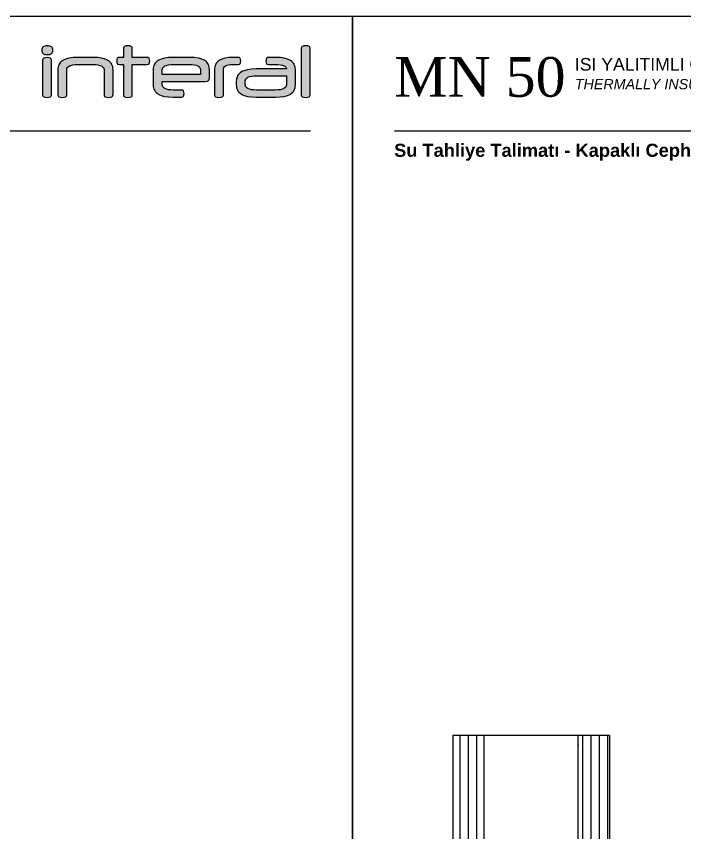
# Model space of a CAD drawing. Header units: millimetres. Extents: x 11061 to 11691, y 1937 to 2234.
# Drawn here: x 11416.6 to 11544.6, y 2077.5 to 2233.8 of the extents above; entities that cross this region are included whole.
import ezdxf

# ---------------------------------------------------------------- set-up
doc = ezdxf.new("R2010")
doc.units = ezdxf.units.MM
for name, color, linetype in [('aksesuar', 1, 'Continuous'), ('ANTET', 7, 'Continuous'), ('PROFIL', 7, 'Continuous'), ('yazı_numara_k', 11, 'Continuous')]:
    doc.layers.add(name, color=color, linetype=linetype)

# ---------------------------------------------------------------- blocks, each defined once
blk = doc.blocks.new('İnteral Logo - 2D')
at = {"layer": 'PROFIL', "ltscale": 10}
h = blk.add_hatch(color=7, dxfattribs=at)
h.paths.add_polyline_path([(2732.47, 1117.8), (2732.47, 1124.16), (2732.45, 1124.34), (2732.41, 1124.48), (2732.35, 1124.6), (2732.25, 1124.67), (2731.98, 1124.76), (2731.61, 1124.79), (2731.23, 1124.76), (2730.97, 1124.67), (2730.87, 1124.6), (2730.81, 1124.48), (2730.77, 1124.34), (2730.76, 1124.16), (2730.76, 1117.8), (2730.77, 1117.62), (2730.81, 1117.48), (2730.87, 1117.36), (2730.97, 1117.29), (2731.23, 1117.2), (2731.61, 1117.17), (2731.98, 1117.2), (2732.25, 1117.29), (2732.35, 1117.36), (2732.41, 1117.48), (2732.45, 1117.62)])
h.paths.add_polyline_path([(2732.72, 1126.21), (2732.71, 1126.41), (2732.66, 1126.58), (2732.58, 1126.73), (2732.47, 1126.84), (2732.33, 1126.93), (2732.15, 1127), (2731.92, 1127.03), (2731.66, 1127.05), (2731.4, 1127.03), (2731.17, 1127), (2730.99, 1126.93), (2730.84, 1126.84), (2730.73, 1126.73), (2730.66, 1126.58), (2730.61, 1126.41), (2730.59, 1126.21), (2730.61, 1126.01), (2730.66, 1125.84), (2730.73, 1125.69), (2730.84, 1125.58), (2730.99, 1125.49), (2731.17, 1125.42), (2731.4, 1125.39), (2731.66, 1125.37), (2731.92, 1125.39), (2732.15, 1125.42), (2732.33, 1125.49), (2732.47, 1125.58), (2732.58, 1125.69), (2732.66, 1125.84), (2732.71, 1126.01)])
for points in [[(2751.25, 1123.85), (2751.27, 1124.15), (2751.25, 1124.44), (2751.18, 1124.66), (2751.13, 1124.74), (2751.04, 1124.79), (2750.79, 1124.84), (2747.94, 1124.84), (2747.94, 1126.41), (2747.93, 1126.59), (2747.89, 1126.74), (2747.82, 1126.85), (2747.73, 1126.92), (2747.46, 1127.02), (2747.08, 1127.05), (2746.7, 1127.02), (2746.44, 1126.92), (2746.35, 1126.85), (2746.28, 1126.74), (2746.24, 1126.59), (2746.23, 1126.41), (2746.23, 1124.84), (2745.46, 1124.84), (2745.21, 1124.79), (2745.12, 1124.74), (2745.06, 1124.66), (2745, 1124.44), (2744.98, 1124.15), (2745, 1123.85), (2745.06, 1123.64), (2745.12, 1123.57), (2745.21, 1123.52), (2745.46, 1123.47), (2746.23, 1123.47), (2746.23, 1117.8), (2746.24, 1117.62), (2746.28, 1117.48), (2746.35, 1117.36), (2746.44, 1117.29), (2746.7, 1117.2), (2747.08, 1117.17), (2747.46, 1117.2), (2747.73, 1117.29), (2747.82, 1117.36), (2747.89, 1117.48), (2747.93, 1117.62), (2747.94, 1117.8), (2747.94, 1123.47), (2750.79, 1123.47), (2751.04, 1123.52), (2751.13, 1123.57), (2751.18, 1123.64)], [(2743.86, 1123.73), (2743.7, 1123.92), (2743.51, 1124.09), (2743.28, 1124.25), (2743.03, 1124.39), (2742.75, 1124.51), (2742.09, 1124.69), (2741.32, 1124.8), (2740.42, 1124.84), (2737.48, 1124.84), (2736.59, 1124.8), (2735.81, 1124.69), (2735.16, 1124.51), (2734.87, 1124.39), (2734.62, 1124.25), (2734.4, 1124.09), (2734.2, 1123.92), (2734.04, 1123.73), (2733.91, 1123.52), (2733.8, 1123.29), (2733.73, 1123.04), (2733.68, 1122.77), (2733.67, 1122.49), (2733.67, 1117.8), (2733.68, 1117.62), (2733.72, 1117.48), (2733.79, 1117.36), (2733.88, 1117.29), (2734.14, 1117.2), (2734.52, 1117.17), (2734.89, 1117.2), (2735.16, 1117.29), (2735.26, 1117.36), (2735.33, 1117.48), (2735.37, 1117.62), (2735.38, 1117.8), (2735.38, 1122.49), (2735.41, 1122.69), (2735.51, 1122.87), (2735.67, 1123.04), (2735.89, 1123.19), (2736.19, 1123.31), (2736.56, 1123.4), (2737.01, 1123.46), (2737.54, 1123.47), (2740.37, 1123.47), (2740.89, 1123.46), (2741.34, 1123.4), (2741.72, 1123.31), (2742.01, 1123.19), (2742.24, 1123.04), (2742.4, 1122.87), (2742.49, 1122.69), (2742.52, 1122.49), (2742.52, 1117.8), (2742.54, 1117.62), (2742.58, 1117.48), (2742.64, 1117.36), (2742.73, 1117.29), (2743, 1117.2), (2743.37, 1117.17), (2743.75, 1117.2), (2744.02, 1117.29), (2744.11, 1117.36), (2744.18, 1117.48), (2744.22, 1117.62), (2744.24, 1117.8), (2744.24, 1122.49), (2744.22, 1122.77), (2744.18, 1123.04), (2744.1, 1123.29), (2744, 1123.52)], [(2768.68, 1123.85), (2768.7, 1124.15), (2768.68, 1124.44), (2768.61, 1124.66), (2768.55, 1124.74), (2768.47, 1124.79), (2768.21, 1124.84), (2767.16, 1124.84), (2766.36, 1124.8), (2765.67, 1124.69), (2765.07, 1124.51), (2764.81, 1124.39), (2764.57, 1124.26), (2764.36, 1124.1), (2764.18, 1123.93), (2764.02, 1123.74), (2763.9, 1123.53), (2763.8, 1123.3), (2763.73, 1123.05), (2763.69, 1122.79), (2763.67, 1122.5), (2763.67, 1117.8), (2763.69, 1117.62), (2763.72, 1117.48), (2763.79, 1117.36), (2763.88, 1117.29), (2764.15, 1117.2), (2764.52, 1117.17), (2764.9, 1117.2), (2765.17, 1117.29), (2765.26, 1117.36), (2765.33, 1117.48), (2765.37, 1117.62), (2765.38, 1117.8), (2765.38, 1122.5), (2765.41, 1122.72), (2765.48, 1122.91), (2765.6, 1123.08), (2765.78, 1123.22), (2766.01, 1123.33), (2766.32, 1123.41), (2766.7, 1123.46), (2767.16, 1123.47), (2768.21, 1123.47), (2768.47, 1123.52), (2768.55, 1123.57), (2768.61, 1123.64)]]:
    blk.add_hatch(color=7, dxfattribs=at).paths.add_polyline_path(points)
at = {"layer": 'PROFIL', "ltscale": 10, "true_color": 0xfed100}
blk.add_hatch(color=40, dxfattribs=at).paths.add_polyline_path([(2781.99, 1117.8), (2781.99, 1126.41), (2781.98, 1126.59), (2781.94, 1126.74), (2781.87, 1126.85), (2781.78, 1126.92), (2781.51, 1127.02), (2781.13, 1127.05), (2780.75, 1127.02), (2780.49, 1126.92), (2780.4, 1126.85), (2780.33, 1126.74), (2780.29, 1126.59), (2780.28, 1126.41), (2780.28, 1117.8), (2780.29, 1117.62), (2780.33, 1117.48), (2780.4, 1117.36), (2780.49, 1117.29), (2780.75, 1117.2), (2781.13, 1117.17), (2781.51, 1117.2), (2781.78, 1117.29), (2781.87, 1117.36), (2781.94, 1117.48), (2781.98, 1117.62)])
at = {"layer": 'PROFIL', "ltscale": 10}
h = blk.add_hatch(color=7, dxfattribs=at)
h.paths.add_polyline_path([(2762, 1124.1), (2761.79, 1124.26), (2761.55, 1124.39), (2761.27, 1124.51), (2760.61, 1124.69), (2759.81, 1124.8), (2758.87, 1124.84), (2755.76, 1124.84), (2754.87, 1124.8), (2754.09, 1124.69), (2753.44, 1124.51), (2753.15, 1124.39), (2752.9, 1124.25), (2752.68, 1124.09), (2752.48, 1123.92), (2752.32, 1123.73), (2752.18, 1123.52), (2752.08, 1123.29), (2752.01, 1123.04), (2751.96, 1122.77), (2751.95, 1122.49), (2751.95, 1119.56), (2751.96, 1119.28), (2752.01, 1119.02), (2752.08, 1118.77), (2752.18, 1118.54), (2752.32, 1118.33), (2752.48, 1118.14), (2752.68, 1117.96), (2752.9, 1117.81), (2753.15, 1117.67), (2753.44, 1117.55), (2754.09, 1117.37), (2754.87, 1117.26), (2755.76, 1117.22), (2757.36, 1117.22), (2757.62, 1117.26), (2757.7, 1117.32), (2757.76, 1117.39), (2757.83, 1117.61), (2757.85, 1117.91), (2757.83, 1118.2), (2757.76, 1118.41), (2757.7, 1118.49), (2757.62, 1118.54), (2757.36, 1118.58), (2755.81, 1118.58), (2755.29, 1118.6), (2754.84, 1118.65), (2754.46, 1118.74), (2754.17, 1118.87), (2753.95, 1119.02), (2753.79, 1119.19), (2753.69, 1119.37), (2753.66, 1119.56), (2753.66, 1120.25), (2761.88, 1120.25), (2762.3, 1120.29), (2762.44, 1120.34), (2762.54, 1120.4), (2762.61, 1120.49), (2762.65, 1120.61), (2762.69, 1120.94), (2762.69, 1122.49), (2762.67, 1122.78), (2762.63, 1123.04), (2762.56, 1123.29), (2762.46, 1123.52), (2762.34, 1123.74), (2762.18, 1123.93)])
h.paths.add_polyline_path([(2753.66, 1121.59), (2753.66, 1122.49), (2753.69, 1122.69), (2753.79, 1122.87), (2753.95, 1123.04), (2754.17, 1123.19), (2754.46, 1123.31), (2754.84, 1123.4), (2755.29, 1123.46), (2755.81, 1123.47), (2758.82, 1123.47), (2759.35, 1123.46), (2759.81, 1123.41), (2760.18, 1123.33), (2760.47, 1123.22), (2760.69, 1123.08), (2760.85, 1122.91), (2760.95, 1122.71), (2760.98, 1122.49), (2760.98, 1121.59)], flags=16)
at = {"layer": 'PROFIL', "ltscale": 10, "true_color": 0xfed100}
h = blk.add_hatch(color=40, dxfattribs=at)
h.paths.add_polyline_path([(2779.15, 1119.56), (2779.15, 1122.49), (2779.13, 1122.77), (2779.09, 1123.04), (2779.01, 1123.29), (2778.91, 1123.52), (2778.78, 1123.73), (2778.61, 1123.92), (2778.42, 1124.09), (2778.19, 1124.25), (2777.94, 1124.39), (2777.66, 1124.51), (2777, 1124.69), (2776.23, 1124.8), (2775.33, 1124.84), (2774.01, 1124.84), (2773.76, 1124.79), (2773.67, 1124.74), (2773.61, 1124.67), (2773.54, 1124.45), (2773.51, 1124.15), (2773.54, 1123.85), (2773.61, 1123.64), (2773.67, 1123.57), (2773.76, 1123.52), (2774.01, 1123.47), (2775.28, 1123.47), (2775.81, 1123.46), (2776.27, 1123.42), (2776.64, 1123.35), (2776.93, 1123.25), (2777.15, 1123.13), (2777.31, 1122.99), (2777.4, 1122.82), (2777.44, 1122.64), (2777.44, 1122.62), (2771.67, 1122.62), (2770.77, 1122.59), (2770, 1122.48), (2769.34, 1122.29), (2769.06, 1122.18), (2768.81, 1122.04), (2768.58, 1121.88), (2768.39, 1121.71), (2768.22, 1121.52), (2768.09, 1121.31), (2767.99, 1121.08), (2767.91, 1120.83), (2767.87, 1120.56), (2767.85, 1120.28), (2767.85, 1119.56), (2767.87, 1119.28), (2767.91, 1119.02), (2767.99, 1118.77), (2768.09, 1118.54), (2768.22, 1118.33), (2768.39, 1118.14), (2768.58, 1117.96), (2768.81, 1117.81), (2769.06, 1117.67), (2769.34, 1117.55), (2770, 1117.37), (2770.77, 1117.26), (2771.67, 1117.22), (2775.33, 1117.22), (2776.23, 1117.26), (2777, 1117.37), (2777.66, 1117.55), (2777.94, 1117.67), (2778.19, 1117.81), (2778.42, 1117.96), (2778.61, 1118.14), (2778.78, 1118.33), (2778.91, 1118.54), (2779.01, 1118.77), (2779.09, 1119.02), (2779.13, 1119.28)])
h.paths.add_polyline_path([(2769.56, 1119.56), (2769.56, 1120.33), (2769.6, 1120.53), (2769.69, 1120.72), (2769.85, 1120.88), (2770.08, 1121.03), (2770.37, 1121.16), (2770.74, 1121.25), (2771.19, 1121.3), (2771.72, 1121.32), (2777.44, 1121.32), (2777.44, 1119.56), (2777.4, 1119.37), (2777.31, 1119.19), (2777.15, 1119.02), (2776.92, 1118.87), (2776.63, 1118.74), (2776.26, 1118.65), (2775.81, 1118.6), (2775.28, 1118.58), (2771.72, 1118.58), (2771.19, 1118.6), (2770.74, 1118.65), (2770.37, 1118.74), (2770.08, 1118.87), (2769.85, 1119.02), (2769.69, 1119.19), (2769.6, 1119.37)], flags=16)
at = {"layer": 'PROFIL', "color": 7, "ltscale": 10}
for points in [[(2732.72, 1126.21), (2732.71, 1126.41), (2732.66, 1126.58), (2732.58, 1126.73), (2732.47, 1126.84), (2732.33, 1126.93), (2732.15, 1127), (2731.92, 1127.03), (2731.66, 1127.05), (2731.4, 1127.03), (2731.17, 1127), (2730.99, 1126.93), (2730.84, 1126.84), (2730.73, 1126.73), (2730.66, 1126.58), (2730.61, 1126.41), (2730.59, 1126.21), (2730.61, 1126.01), (2730.66, 1125.84), (2730.73, 1125.69), (2730.84, 1125.58), (2730.99, 1125.49), (2731.17, 1125.42), (2731.4, 1125.39), (2731.66, 1125.37), (2731.92, 1125.39), (2732.15, 1125.42), (2732.33, 1125.49), (2732.47, 1125.58), (2732.58, 1125.69), (2732.66, 1125.84), (2732.71, 1126.01)], [(2751.25, 1123.85), (2751.27, 1124.15), (2751.25, 1124.44), (2751.18, 1124.66), (2751.13, 1124.74), (2751.04, 1124.79), (2750.79, 1124.84), (2747.94, 1124.84), (2747.94, 1126.41), (2747.93, 1126.59), (2747.89, 1126.74), (2747.82, 1126.85), (2747.73, 1126.92), (2747.46, 1127.02), (2747.08, 1127.05), (2746.7, 1127.02), (2746.44, 1126.92), (2746.35, 1126.85), (2746.28, 1126.74), (2746.24, 1126.59), (2746.23, 1126.41), (2746.23, 1124.84), (2745.46, 1124.84), (2745.21, 1124.79), (2745.12, 1124.74), (2745.06, 1124.66), (2745, 1124.44), (2744.98, 1124.15), (2745, 1123.85), (2745.06, 1123.64), (2745.12, 1123.57), (2745.21, 1123.52), (2745.46, 1123.47), (2746.23, 1123.47), (2746.23, 1117.8), (2746.24, 1117.62), (2746.28, 1117.48), (2746.35, 1117.36), (2746.44, 1117.29), (2746.7, 1117.2), (2747.08, 1117.17), (2747.46, 1117.2), (2747.73, 1117.29), (2747.82, 1117.36), (2747.89, 1117.48), (2747.93, 1117.62), (2747.94, 1117.8), (2747.94, 1123.47), (2750.79, 1123.47), (2751.04, 1123.52), (2751.13, 1123.57), (2751.18, 1123.64)], [(2732.47, 1117.8), (2732.47, 1124.16), (2732.45, 1124.34), (2732.41, 1124.48), (2732.35, 1124.6), (2732.25, 1124.67), (2731.98, 1124.76), (2731.61, 1124.79), (2731.23, 1124.76), (2730.97, 1124.67), (2730.87, 1124.6), (2730.81, 1124.48), (2730.77, 1124.34), (2730.76, 1124.16), (2730.76, 1117.8), (2730.77, 1117.62), (2730.81, 1117.48), (2730.87, 1117.36), (2730.97, 1117.29), (2731.23, 1117.2), (2731.61, 1117.17), (2731.98, 1117.2), (2732.25, 1117.29), (2732.35, 1117.36), (2732.41, 1117.48), (2732.45, 1117.62)], [(2743.86, 1123.73), (2743.7, 1123.92), (2743.51, 1124.09), (2743.28, 1124.25), (2743.03, 1124.39), (2742.75, 1124.51), (2742.09, 1124.69), (2741.32, 1124.8), (2740.42, 1124.84), (2737.48, 1124.84), (2736.59, 1124.8), (2735.81, 1124.69), (2735.16, 1124.51), (2734.87, 1124.39), (2734.62, 1124.25), (2734.4, 1124.09), (2734.2, 1123.92), (2734.04, 1123.73), (2733.91, 1123.52), (2733.8, 1123.29), (2733.73, 1123.04), (2733.68, 1122.77), (2733.67, 1122.49), (2733.67, 1117.8), (2733.68, 1117.62), (2733.72, 1117.48), (2733.79, 1117.36), (2733.88, 1117.29), (2734.14, 1117.2), (2734.52, 1117.17), (2734.89, 1117.2), (2735.16, 1117.29), (2735.26, 1117.36), (2735.33, 1117.48), (2735.37, 1117.62), (2735.38, 1117.8), (2735.38, 1122.49), (2735.41, 1122.69), (2735.51, 1122.87), (2735.67, 1123.04), (2735.89, 1123.19), (2736.19, 1123.31), (2736.56, 1123.4), (2737.01, 1123.46), (2737.54, 1123.47), (2740.37, 1123.47), (2740.89, 1123.46), (2741.34, 1123.4), (2741.72, 1123.31), (2742.01, 1123.19), (2742.24, 1123.04), (2742.4, 1122.87), (2742.49, 1122.69), (2742.52, 1122.49), (2742.52, 1117.8), (2742.54, 1117.62), (2742.58, 1117.48), (2742.64, 1117.36), (2742.73, 1117.29), (2743, 1117.2), (2743.37, 1117.17), (2743.75, 1117.2), (2744.02, 1117.29), (2744.11, 1117.36), (2744.18, 1117.48), (2744.22, 1117.62), (2744.24, 1117.8), (2744.24, 1122.49), (2744.22, 1122.77), (2744.18, 1123.04), (2744.1, 1123.29), (2744, 1123.52)], [(2762, 1124.1), (2761.79, 1124.26), (2761.55, 1124.39), (2761.27, 1124.51), (2760.61, 1124.69), (2759.81, 1124.8), (2758.87, 1124.84), (2755.76, 1124.84), (2754.87, 1124.8), (2754.09, 1124.69), (2753.44, 1124.51), (2753.15, 1124.39), (2752.9, 1124.25), (2752.68, 1124.09), (2752.48, 1123.92), (2752.32, 1123.73), (2752.18, 1123.52), (2752.08, 1123.29), (2752.01, 1123.04), (2751.96, 1122.77), (2751.95, 1122.49), (2751.95, 1119.56), (2751.96, 1119.28), (2752.01, 1119.02), (2752.08, 1118.77), (2752.18, 1118.54), (2752.32, 1118.33), (2752.48, 1118.14), (2752.68, 1117.96), (2752.9, 1117.81), (2753.15, 1117.67), (2753.44, 1117.55), (2754.09, 1117.37), (2754.87, 1117.26), (2755.76, 1117.22), (2757.36, 1117.22), (2757.62, 1117.26), (2757.7, 1117.32), (2757.76, 1117.39), (2757.83, 1117.61), (2757.85, 1117.91), (2757.83, 1118.2), (2757.76, 1118.41), (2757.7, 1118.49), (2757.62, 1118.54), (2757.36, 1118.58), (2755.81, 1118.58), (2755.29, 1118.6), (2754.84, 1118.65), (2754.46, 1118.74), (2754.17, 1118.87), (2753.95, 1119.02), (2753.79, 1119.19), (2753.69, 1119.37), (2753.66, 1119.56), (2753.66, 1120.25), (2761.88, 1120.25), (2762.3, 1120.29), (2762.44, 1120.34), (2762.54, 1120.4), (2762.61, 1120.49), (2762.65, 1120.61), (2762.69, 1120.94), (2762.69, 1122.49), (2762.67, 1122.78), (2762.63, 1123.04), (2762.56, 1123.29), (2762.46, 1123.52), (2762.34, 1123.74), (2762.18, 1123.93)], [(2768.68, 1123.85), (2768.7, 1124.15), (2768.68, 1124.44), (2768.61, 1124.66), (2768.55, 1124.74), (2768.47, 1124.79), (2768.21, 1124.84), (2767.16, 1124.84), (2766.36, 1124.8), (2765.67, 1124.69), (2765.07, 1124.51), (2764.81, 1124.39), (2764.57, 1124.26), (2764.36, 1124.1), (2764.18, 1123.93), (2764.02, 1123.74), (2763.9, 1123.53), (2763.8, 1123.3), (2763.73, 1123.05), (2763.69, 1122.79), (2763.67, 1122.5), (2763.67, 1117.8), (2763.69, 1117.62), (2763.72, 1117.48), (2763.79, 1117.36), (2763.88, 1117.29), (2764.15, 1117.2), (2764.52, 1117.17), (2764.9, 1117.2), (2765.17, 1117.29), (2765.26, 1117.36), (2765.33, 1117.48), (2765.37, 1117.62), (2765.38, 1117.8), (2765.38, 1122.5), (2765.41, 1122.72), (2765.48, 1122.91), (2765.6, 1123.08), (2765.78, 1123.22), (2766.01, 1123.33), (2766.32, 1123.41), (2766.7, 1123.46), (2767.16, 1123.47), (2768.21, 1123.47), (2768.47, 1123.52), (2768.55, 1123.57), (2768.61, 1123.64)], [(2753.66, 1121.59), (2753.66, 1122.49), (2753.69, 1122.69), (2753.79, 1122.87), (2753.95, 1123.04), (2754.17, 1123.19), (2754.46, 1123.31), (2754.84, 1123.4), (2755.29, 1123.46), (2755.81, 1123.47), (2758.82, 1123.47), (2759.35, 1123.46), (2759.81, 1123.41), (2760.18, 1123.33), (2760.47, 1123.22), (2760.69, 1123.08), (2760.85, 1122.91), (2760.95, 1122.71), (2760.98, 1122.49), (2760.98, 1121.59)]]:
    blk.add_lwpolyline(points, close=True, dxfattribs=at)
at = {"layer": 'PROFIL', "color": 40, "ltscale": 10, "true_color": 0xfed100}
for points in [[(2781.99, 1117.8), (2781.99, 1126.41), (2781.98, 1126.59), (2781.94, 1126.74), (2781.87, 1126.85), (2781.78, 1126.92), (2781.51, 1127.02), (2781.13, 1127.05), (2780.75, 1127.02), (2780.49, 1126.92), (2780.4, 1126.85), (2780.33, 1126.74), (2780.29, 1126.59), (2780.28, 1126.41), (2780.28, 1117.8), (2780.29, 1117.62), (2780.33, 1117.48), (2780.4, 1117.36), (2780.49, 1117.29), (2780.75, 1117.2), (2781.13, 1117.17), (2781.51, 1117.2), (2781.78, 1117.29), (2781.87, 1117.36), (2781.94, 1117.48), (2781.98, 1117.62)], [(2779.15, 1119.56), (2779.15, 1122.49), (2779.13, 1122.77), (2779.09, 1123.04), (2779.01, 1123.29), (2778.91, 1123.52), (2778.78, 1123.73), (2778.61, 1123.92), (2778.42, 1124.09), (2778.19, 1124.25), (2777.94, 1124.39), (2777.66, 1124.51), (2777, 1124.69), (2776.23, 1124.8), (2775.33, 1124.84), (2774.01, 1124.84), (2773.76, 1124.79), (2773.67, 1124.74), (2773.61, 1124.67), (2773.54, 1124.45), (2773.51, 1124.15), (2773.54, 1123.85), (2773.61, 1123.64), (2773.67, 1123.57), (2773.76, 1123.52), (2774.01, 1123.47), (2775.28, 1123.47), (2775.81, 1123.46), (2776.27, 1123.42), (2776.64, 1123.35), (2776.93, 1123.25), (2777.15, 1123.13), (2777.31, 1122.99), (2777.4, 1122.82), (2777.44, 1122.64), (2777.44, 1122.62), (2771.67, 1122.62), (2770.77, 1122.59), (2770, 1122.48), (2769.34, 1122.29), (2769.06, 1122.18), (2768.81, 1122.04), (2768.58, 1121.88), (2768.39, 1121.71), (2768.22, 1121.52), (2768.09, 1121.31), (2767.99, 1121.08), (2767.91, 1120.83), (2767.87, 1120.56), (2767.85, 1120.28), (2767.85, 1119.56), (2767.87, 1119.28), (2767.91, 1119.02), (2767.99, 1118.77), (2768.09, 1118.54), (2768.22, 1118.33), (2768.39, 1118.14), (2768.58, 1117.96), (2768.81, 1117.81), (2769.06, 1117.67), (2769.34, 1117.55), (2770, 1117.37), (2770.77, 1117.26), (2771.67, 1117.22), (2775.33, 1117.22), (2776.23, 1117.26), (2777, 1117.37), (2777.66, 1117.55), (2777.94, 1117.67), (2778.19, 1117.81), (2778.42, 1117.96), (2778.61, 1118.14), (2778.78, 1118.33), (2778.91, 1118.54), (2779.01, 1118.77), (2779.09, 1119.02), (2779.13, 1119.28)], [(2769.56, 1119.56), (2769.56, 1120.33), (2769.6, 1120.53), (2769.69, 1120.72), (2769.85, 1120.88), (2770.08, 1121.03), (2770.37, 1121.16), (2770.74, 1121.25), (2771.19, 1121.3), (2771.72, 1121.32), (2777.44, 1121.32), (2777.44, 1119.56), (2777.4, 1119.37), (2777.31, 1119.19), (2777.15, 1119.02), (2776.92, 1118.87), (2776.63, 1118.74), (2776.26, 1118.65), (2775.81, 1118.6), (2775.28, 1118.58), (2771.72, 1118.58), (2771.19, 1118.6), (2770.74, 1118.65), (2770.37, 1118.74), (2770.08, 1118.87), (2769.85, 1119.02), (2769.69, 1119.19), (2769.6, 1119.37)]]:
    blk.add_lwpolyline(points, close=True, dxfattribs=at)
blk = doc.blocks.new('MN50.S.1')
at = {"color": 252}
blk.add_lwpolyline([(9907.25, 888.56), (9907.25, 1185.56), (10117.25, 1185.56), (10117.25, 888.56)], close=True, dxfattribs=at)
at = {"const_width": 0.3}
blk.add_lwpolyline([(9915.28, 1163.6), (10109.25, 1163.6)], dxfattribs=at)
at = {"layer": 'yazı_numara_k', "color": 140}
blk.add_blockref('İnteral Logo - 2D', (7327.19, 52.86), dxfattribs=at)
at = {"color": 7, "insert": (9915.28, 1177.75), "char_height": 7.5867, "attachment_point": 1}
blk.add_mtext('{\\fTimes New Roman|b0|i0|c162|p34;MN 50 }', dxfattribs=at)
at = {"layer": 'yazı_numara_k', "color": 0, "insert": (9949.85, 1177.58), "char_height": 2.414, "attachment_point": 1}
blk.add_mtext('{\\fArial|b0|i0|c238|p34;ISI YALITIMLI GİYDİRME CEPHE SİSTEMİ\\P\\fArial|b0|i1|c238|p34;\\H0.809524x;THERMALLY INSULATED CURTAIN WALL SYSTEM}', dxfattribs=at)
blk = doc.blocks.new('3-60-cam2')
at = {"layer": 'aksesuar', "linetype": 'ByBlock'}
h = blk.add_hatch(dxfattribs=at)
h.set_pattern_fill('ANSI37', color=0, scale=0.25, style=0)
h.set_pattern_definition([(45, (9285.7233, 1635.2021), (-0.561266, 0.561266), []), (135, (9285.7233, 1635.2021), (-0.561266, -0.561266), [])])
h.paths.add_polyline_path([(13212.84, 2911.1), (13212.46, 2911.1), (13209.62, 2907.94), (13198.18, 2907.94), (13195.21, 2911.24), (13194.84, 2911.24), (13194.84, 2900.95, -0.22997), (13212.84, 2900.95)])
at = {"color": 140}
for p, q in [((13188.84, 2941.13), (13194.84, 2941.13)), ((13192.84, 2941.13), (13218.84, 2941.13)), ((13218.84, 2941.13), (13218.84, 2900.95)), ((13212.84, 2900.95), (13218.84, 2900.95)), ((13188.84, 2870.82), (13194.84, 2870.82))]:
    blk.add_line(p, q, dxfattribs=at)
at = {"color": 4, "linetype": 'Continuous'}
for p, q in [((13198.63, 2918.48), (13195.21, 2918.44)), ((13198.63, 2918.48), (13198.8, 2918.63)), ((13199.43, 2918.63), (13199.48, 2918.51)), ((13200.13, 2918.48), (13200.3, 2918.63)), ((13200.93, 2918.63), (13200.98, 2918.51)), ((13201.63, 2918.48), (13201.8, 2918.63)), ((13202.43, 2918.63), (13202.54, 2918.51)), ((13202.43, 2918.63), (13202.48, 2918.51)), ((13203.13, 2918.48), (13203.3, 2918.63)), ((13203.93, 2918.63), (13204.04, 2918.51)), ((13204.63, 2918.48), (13204.8, 2918.63)), ((13205.43, 2918.63), (13205.54, 2918.51)), ((13206.13, 2918.48), (13206.3, 2918.63)), ((13206.93, 2918.63), (13207.04, 2918.51)), ((13207.63, 2918.48), (13207.8, 2918.63)), ((13207.63, 2918.48), (13207.8, 2918.63)), ((13208.53, 2918.47), (13212.46, 2918.44)), ((13212.46, 2918.44), (13212.46, 2911.1)), ((13196.71, 2916.96), (13210.96, 2916.96)), ((13196.71, 2916.96), (13196.71, 2911.82)), ((13210.96, 2911.82), (13210.96, 2916.96)), ((13196.71, 2911.82), (13198.87, 2909.44)), ((13208.8, 2909.44), (13210.96, 2911.82)), ((13212.46, 2911.1), (13209.62, 2907.94)), ((13198.87, 2909.44), (13208.8, 2909.44))]:
    blk.add_line(p, q, dxfattribs=at)
at = {"color": 4}
blk.add_line((13195.21, 2918.44), (13195.21, 2911.24), dxfattribs=at)
at = {"color": 140}
for points in [[(13188.84, 2941.13), (13188.84, 2870.82)], [(13188.84, 2941.13), (13188.84, 2870.82)], [(13194.84, 2870.82), (13194.84, 2941.13)], [(13194.84, 2870.82), (13194.84, 2941.13)], [(13212.84, 2900.95), (13212.84, 2941.13)], [(13218.84, 2941.13), (13218.84, 2900.95)], [(13218.84, 2941.13), (13218.84, 2900.95)]]:
    blk.add_lwpolyline(points, dxfattribs=at)
for points in [[(13195.21, 2918.44), (13194.84, 2918.44), (13194.84, 2911.24), (13195.21, 2911.24)], [(13212.46, 2911.1), (13212.84, 2911.1), (13212.84, 2918.44), (13212.46, 2918.44)]]:
    blk.add_lwpolyline(points, close=True)
at = {"color": 4, "linetype": 'Continuous'}
blk.add_lwpolyline([(13198.18, 2907.94), (13209.62, 2907.94), (13198.18, 2907.94), (13195.21, 2911.24)], close=True, dxfattribs=at)
for centre, start, end in [((13199.11, 2918.31), 44.9638, 133.5399), ((13199.82, 2918.8), 221.5284, 313.5399), ((13200.61, 2918.31), 44.9638, 133.5399), ((13201.32, 2918.8), 221.5284, 313.5399), ((13201.32, 2918.8), 221.5284, 313.5399), ((13202.11, 2918.31), 44.9638, 133.5399), ((13202.82, 2918.8), 221.5284, 313.5399), ((13203.61, 2918.31), 44.9638, 133.5399), ((13204.36, 2918.83), 224.9638, 307.8313), ((13205.11, 2918.31), 44.9638, 133.5399), ((13205.86, 2918.83), 224.9638, 307.8313), ((13206.61, 2918.31), 44.9638, 133.5399), ((13207.36, 2918.83), 224.9638, 307.8313), ((13208.11, 2918.31), 21.5459, 133.5399), ((13208.11, 2918.31), 21.5459, 133.5399)]:
    blk.add_arc(centre, 0.45, start, end, dxfattribs=at)
at = {"color": 7, "linetype": 'Continuous'}
for p in [(13212.84, 2939.29), (13194.84, 2918.44), (13212.84, 2913.61), (13194.84, 2911.24), (13194.84, 2911.24)]:
    blk.add_point(p, dxfattribs=at)
at = {"color": 4, "linetype": 'Continuous'}
for p in [(13195.96, 2918.44), (13195.96, 2918.44), (13198.63, 2918.48), (13198.63, 2918.48), (13198.8, 2918.63), (13198.8, 2918.63), (13199.11, 2918.31), (13199.11, 2918.31), (13199.43, 2918.63), (13199.43, 2918.63), (13199.48, 2918.51), (13199.48, 2918.51), (13199.82, 2918.8), (13199.82, 2918.8), (13199.82, 2918.8), (13200.13, 2918.48), (13200.13, 2918.48), (13200.3, 2918.63), (13200.3, 2918.63), (13200.61, 2918.31), (13200.61, 2918.31), (13200.61, 2918.31), (13200.93, 2918.63), (13200.93, 2918.63), (13200.98, 2918.51), (13200.98, 2918.51), (13200.98, 2918.51), (13201.32, 2918.8), (13201.32, 2918.8), (13201.32, 2918.8), (13201.32, 2918.8), (13201.32, 2918.8), (13201.32, 2918.8), (13201.63, 2918.48), (13201.63, 2918.48), (13201.63, 2918.48), (13201.8, 2918.63), (13201.8, 2918.63), (13202.11, 2918.31), (13202.11, 2918.31), (13202.43, 2918.63), (13202.43, 2918.63), (13202.43, 2918.63), (13202.48, 2918.51), (13202.48, 2918.51), (13202.54, 2918.51), (13202.54, 2918.51), (13202.82, 2918.8), (13202.82, 2918.8), (13202.82, 2918.8), (13203.13, 2918.48), (13203.13, 2918.48), (13203.3, 2918.63), (13203.3, 2918.63), (13203.61, 2918.31), (13203.61, 2918.31), (13203.61, 2918.31), (13203.93, 2918.63), (13203.93, 2918.63), (13204.04, 2918.51), (13204.04, 2918.51), (13204.36, 2918.83), (13204.36, 2918.83), (13204.36, 2918.83), (13204.63, 2918.48), (13204.63, 2918.48), (13204.8, 2918.63), (13204.8, 2918.63), (13205.11, 2918.31), (13205.11, 2918.31), (13205.11, 2918.31), (13205.43, 2918.63), (13205.43, 2918.63), (13205.54, 2918.51), (13205.54, 2918.51), (13205.86, 2918.83), (13205.86, 2918.83), (13206.13, 2918.48), (13206.13, 2918.48), (13206.3, 2918.63), (13206.3, 2918.63), (13206.61, 2918.31), (13206.61, 2918.31), (13206.61, 2918.31), (13206.93, 2918.63), (13206.93, 2918.63), (13207.04, 2918.51), (13207.04, 2918.51), (13207.36, 2918.83), (13207.36, 2918.83), (13207.36, 2918.83), (13207.63, 2918.48), (13207.63, 2918.48), (13207.63, 2918.48), (13207.63, 2918.48), (13207.8, 2918.63), (13207.8, 2918.63), (13207.8, 2918.63), (13207.8, 2918.63), (13208.11, 2918.31), (13208.11, 2918.31), (13208.11, 2918.31), (13208.11, 2918.31), (13208.11, 2918.31), (13208.11, 2918.31), (13208.43, 2918.63), (13208.43, 2918.63), (13208.43, 2918.63), (13208.43, 2918.63), (13196.71, 2916.96), (13209.84, 2916.96), (13210.96, 2916.96), (13196.71, 2911.82), (13210.96, 2911.82), (13198.87, 2909.44), (13198.87, 2909.44), (13208.8, 2909.44), (13198.18, 2907.94), (13198.18, 2907.94)]:
    blk.add_point(p, dxfattribs=at)
at = {"layer": 'aksesuar', "color": 140}
for p, q in [((13190.28, 2870.82), (13190.28, 2941.13)), ((13191.87, 2870.82), (13191.85, 2941.13)), ((13193.45, 2870.82), (13193.45, 2941.13)), ((13213.74, 2900.95), (13213.74, 2941.13)), ((13215.33, 2900.95), (13215.33, 2941.13)), ((13216.92, 2900.95), (13216.92, 2941.13)), ((13218.5, 2900.95), (13218.5, 2941.13))]:
    blk.add_line(p, q, dxfattribs=at)
at = {"layer": 'aksesuar', "color": 0, "linetype": 'ByBlock'}
for p in [(13212.9, 2900.95), (13218.84, 2900.95)]:
    blk.add_line(p, (13218.84, 2900.95), dxfattribs=at)
at = {"layer": 'aksesuar', "color": 0}
blk.add_arc((13203.84, 2882.42), 20.6, 64.0977, 115.9023, dxfattribs=at)

msp = doc.modelspace()

# ---------------------------------------------------------------- block references
at = {"layer": 'aksesuar', "color": 0}
msp.add_blockref('3-60-cam2', (-1688.652, -844.968), dxfattribs=at)
at = {"layer": 'ANTET', "color": 0}
for p in [(1363.714, 1048.215), (1573.714, 1048.215)]:
    msp.add_blockref('MN50.S.1', p, dxfattribs=at)

# ---------------------------------------------------------------- texts
at = {"layer": 'yazı_numara_k', "color": 7, "insert": (11488.96, 2209.376), "char_height": 2.5, "attachment_point": 1}
msp.add_mtext('{\\fArial Unicode MS|b1|i0|c162|p34;Su Tahliye Talimatı - Kapaklı Cephe  \\fArial Unicode MS|b0|i0|c162|p34;/  Water Drainage Drawings - Capped Facede}', dxfattribs=at)

doc.saveas('drawing.dxf')
